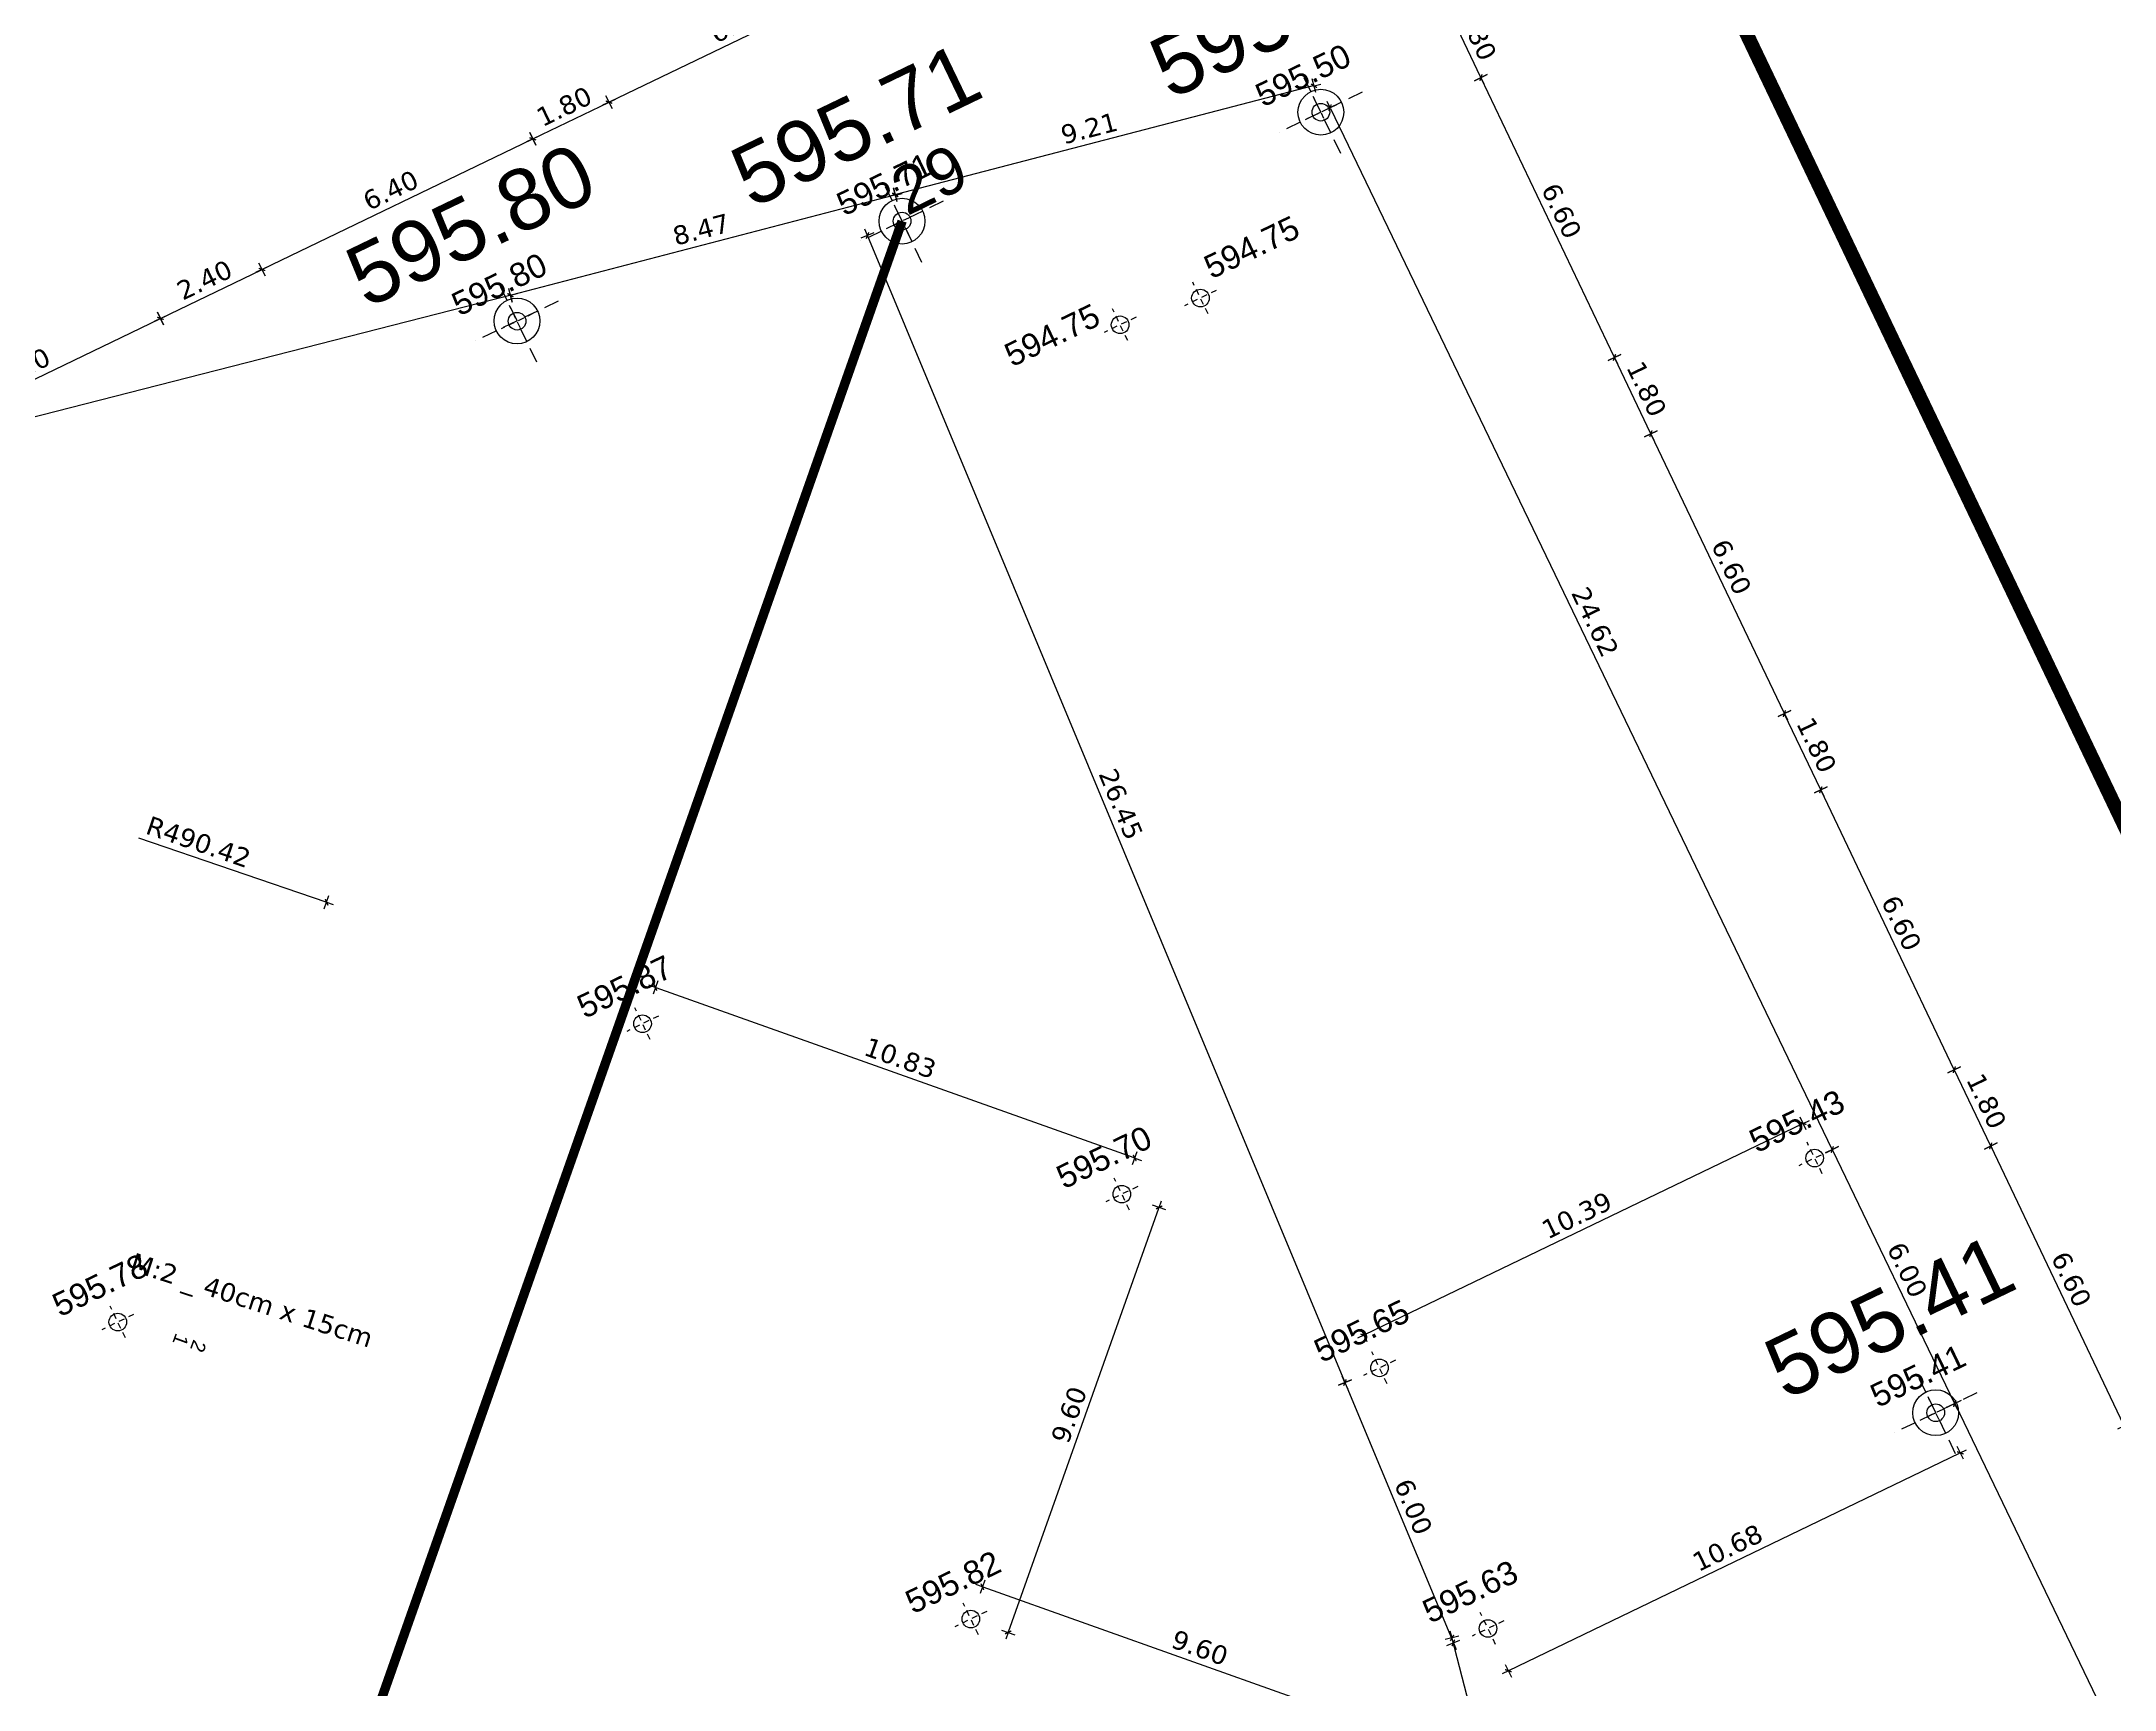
# Model space of a CAD drawing. Header units: metres. Extents: x 679716 to 681053, y 2749449 to 2750332.
# Drawn here: x 680505.46 to 680549.6, y 2750129.04 to 2750164.12 of the extents above; entities that cross this region are included whole.
import ezdxf
from ezdxf.enums import TextEntityAlignment as Align

# ---------------------------------------------------------------- set-up
doc = ezdxf.new("R2010")
doc.units = ezdxf.units.M
doc.header["$PDSIZE"] = -1
doc.linetypes.add('DASHEDX2', pattern=[1.5, 1, -0.5])
for name, color, linetype in [('01-TX-Guideline Altimetry 1000', 32, 'Continuous'), ('01-TX-Length Dimensions 250', 80, 'Continuous'), ('01-TX-Level Main Dimensions 250', 152, 'Continuous'), ('01-TX-Level Secondary Dimensions 250', 10, 'Continuous'), ('01-TX-Main Dimensions 250', 150, 'Continuous'), ('01-TX-Slopes__', 140, 'Continuous')]:
    doc.layers.add(name, color=color, linetype=linetype)
doc.layers.add('02-L-Guideline Axis', color=34, linetype='DASHEDX2', lineweight=50, true_color=0xa55200)
doc.layers.add('02-L-Main Axis', color=244, linetype='DASHEDX2', lineweight=50, true_color=0xa50029)
doc.layers.add('02-L-Main Axis POINTS', color=242, linetype='DASHEDX2', lineweight=50)
doc.styles.add('E100', font='verdana.ttf', dxfattribs={"height": 0.4})
doc.styles.add('E200', font='verdana.ttf', dxfattribs={"height": 1})
doc.styles.get("Standard").update_dxf_attribs({"font": 'arial.ttf'})
doc.dimstyles.new('E250', dxfattribs={"dimscale": 0.03, "dimtxt": 0.4, "dimasz": 0.5, "dimexe": 0.1, "dimexo": 1, "dimgap": 4, "dimtad": 1, "dimzin": 0, "dimdsep": 46, "dimtxsty": 'E100', "dimblk1": 'LINCOT200', "dimblk2": 'LINCOT200', "dimsah": 1, "dimcen": 0.1, "dimdle": 0.1, "dimse1": 1, "dimse2": 1, "dimclrt": 256, "dimadec": 0, "dimazin": 0, "dimtfac": 0.015385, "dimtofl": 0, "dimtmove": 0, "dimatfit": 3, "dimldrblk": 'LINCOT200', "dimfxl": 1, "dimtolj": 1, "dimtzin": 0, "dimarcsym": 0})

# ---------------------------------------------------------------- blocks, each defined once
blk = doc.blocks.new('LINCOT200')
for p, q in [((0, -10), (0, 10)), ((0, 0), (10, 0))]:
    blk.add_line(p, q)
at = {"const_width": 1.88}
blk.add_lwpolyline([(3.5, -3.5), (-3.5, 3.5)], dxfattribs=at)
blk = doc.blocks.new('*D29')
at = {"layer": '01-TX-Length Dimensions 250', "color": 0, "lineweight": -2, "transparency": 16777216}
blk.add_line((680532.545, 2750163.177), (680523.658, 2750160.866), dxfattribs=at)
at = {"layer": '01-TX-Length Dimensions 250', "color": 0, "lineweight": -2, "transparency": 16777216, "xscale": 0.015, "yscale": 0.015, "zscale": 0.015}
for p, rotation in [((680532.56, 2750163.181), 14.57405097401144), ((680523.643, 2750160.863), 194.5740509740114)]:
    blk.add_blockref('LINCOT200', p, dxfattribs=dict(at, rotation=rotation))
at = {"layer": '01-TX-Length Dimensions 250', "transparency": 16777216, "insert": (680527.773, 2750162.275), "char_height": 0.4, "attachment_point": 5, "rotation": 14.5741, "style": 'E100'}
blk.add_mtext('\\A1;9.21', dxfattribs=at)
blk = doc.blocks.new('*D31')
at = {"layer": '01-TX-Length Dimensions 250', "color": 0, "lineweight": -2, "transparency": 16777216}
blk.add_line((680548.764, 2750079.121), (680535.502, 2750130.129), dxfattribs=at)
at = {"layer": '01-TX-Length Dimensions 250', "color": 0, "lineweight": -2, "transparency": 16777216, "xscale": 0.015, "yscale": 0.015, "zscale": 0.015}
for p, rotation in [((680535.499, 2750130.143), 104.5742527197565), ((680548.768, 2750079.107), 284.5742527197565)]:
    blk.add_blockref('LINCOT200', p, dxfattribs=dict(at, rotation=rotation))
at = {"layer": '01-TX-Length Dimensions 250', "transparency": 16777216, "insert": (680542.451, 2750104.708), "char_height": 0.4, "attachment_point": 5, "rotation": 284.5743, "style": 'E100'}
blk.add_mtext('\\A1;52.73', dxfattribs=at)
blk = doc.blocks.new('*D32')
at = {"layer": '01-TX-Length Dimensions 250', "color": 0, "lineweight": -2, "transparency": 16777216}
blk.add_line((680533.213, 2750135.592), (680523.057, 2750159.98), dxfattribs=at)
at = {"layer": '01-TX-Length Dimensions 250', "color": 0, "lineweight": -2, "transparency": 16777216, "xscale": 0.015, "yscale": 0.015, "zscale": 0.015}
for p, rotation in [((680523.052, 2750159.994), 112.607400717536), ((680533.219, 2750135.578), 292.607400717536)]:
    blk.add_blockref('LINCOT200', p, dxfattribs=dict(at, rotation=rotation))
at = {"layer": '01-TX-Length Dimensions 250', "transparency": 16777216, "insert": (680528.448, 2750147.89), "char_height": 0.4, "attachment_point": 5, "rotation": 292.6074, "style": 'E100'}
blk.add_mtext('\\A1;26.45', dxfattribs=at)
blk = doc.blocks.new('*D43')
at = {"layer": '01-TX-Length Dimensions 250', "color": 0, "lineweight": -2, "transparency": 16777216}
blk.add_line((680523.631, 2750160.851), (680515.463, 2750158.727), dxfattribs=at)
at = {"layer": '01-TX-Length Dimensions 250', "color": 0, "lineweight": -2, "transparency": 16777216, "xscale": 0.015, "yscale": 0.015, "zscale": 0.015}
for p, rotation in [((680523.645, 2750160.854), 14.57419100283318), ((680515.448, 2750158.723), 194.5741910028331)]:
    blk.add_blockref('LINCOT200', p, dxfattribs=dict(at, rotation=rotation))
at = {"layer": '01-TX-Length Dimensions 250', "transparency": 16777216, "insert": (680519.511, 2750160.12), "char_height": 0.4, "attachment_point": 5, "rotation": 14.5742, "style": 'E100'}
blk.add_mtext('\\A1;8.47', dxfattribs=at)
blk = doc.blocks.new('*D44')
at = {"layer": '01-TX-Length Dimensions 250', "color": 0, "lineweight": -2, "transparency": 16777216}
blk.add_line((680515.436, 2750158.72), (680432.248, 2750137.44), dxfattribs=at)
at = {"layer": '01-TX-Length Dimensions 250', "color": 0, "lineweight": -2, "transparency": 16777216, "xscale": 0.015, "yscale": 0.015, "zscale": 0.015}
for p, rotation in [((680515.45, 2750158.724), 14.3490057986406), ((680432.233, 2750137.436), 194.3490057986405)]:
    blk.add_blockref('LINCOT200', p, dxfattribs=dict(at, rotation=rotation))
at = {"layer": '01-TX-Length Dimensions 250', "transparency": 16777216, "insert": (680473.76, 2750148.399), "char_height": 0.4, "attachment_point": 5, "rotation": 14.349, "style": 'E100'}
blk.add_mtext('\\A1;85.90', dxfattribs=at)
blk = doc.blocks.new('Cotes Altimetriques')
at = {"linetype": 'DASHEDX2', "ltscale": 0.5}
for points in [[(0, -1.5), (0, 1.5)], [(1.5, 0), (-1.5, 0)]]:
    blk.add_lwpolyline(points, dxfattribs=at)
blk.add_circle((0, 0), 0.75)
at = {"ltscale": 0.3}
blk.add_attdef('COTES', text='', height=2, dxfattribs=at).set_placement((0, 3.5), align=Align.MIDDLE)
blk = doc.blocks.new('*D186')
at = {"layer": '01-TX-Length Dimensions 250', "color": 0, "lineweight": -2, "transparency": 16777216}
blk.add_line((680543.601, 2750140.522), (680546.192, 2750135.143), dxfattribs=at)
at = {"layer": '01-TX-Length Dimensions 250', "color": 0, "lineweight": -2, "transparency": 16777216, "xscale": 0.015, "yscale": 0.015, "zscale": 0.015}
for p, rotation in [((680543.594, 2750140.536), 115.724979740516), ((680546.199, 2750135.13), 295.724979740516)]:
    blk.add_blockref('LINCOT200', p, dxfattribs=dict(at, rotation=rotation))
at = {"layer": '01-TX-Length Dimensions 250', "transparency": 16777216, "insert": (680545.192, 2750137.975), "char_height": 0.4, "attachment_point": 5, "rotation": 295.725, "style": 'E100'}
blk.add_mtext('\\A1;6.00', dxfattribs=at)
blk = doc.blocks.new('*D187')
at = {"layer": '01-TX-Length Dimensions 250', "color": 0, "lineweight": -2, "transparency": 16777216}
blk.add_line((680546.211, 2750135.119), (680570.331, 2750085.077), dxfattribs=at)
at = {"layer": '01-TX-Length Dimensions 250', "color": 0, "lineweight": -2, "transparency": 16777216, "xscale": 0.015, "yscale": 0.015, "zscale": 0.015}
for p, rotation in [((680546.204, 2750135.133), 115.7337095455397), ((680570.337, 2750085.063), 295.7337095455398)]:
    blk.add_blockref('LINCOT200', p, dxfattribs=dict(at, rotation=rotation))
at = {"layer": '01-TX-Length Dimensions 250', "transparency": 16777216, "insert": (680558.567, 2750110.241), "char_height": 0.4, "attachment_point": 5, "rotation": 295.7337, "style": 'E100'}
blk.add_mtext('\\A1;55.58', dxfattribs=at)
blk = doc.blocks.new('*D189')
at = {"layer": '01-TX-Length Dimensions 250', "color": 0, "lineweight": -2, "transparency": 16777216}
blk.add_line((680533.225, 2750135.564), (680535.521, 2750130.049), dxfattribs=at)
at = {"layer": '01-TX-Length Dimensions 250', "color": 0, "lineweight": -2, "transparency": 16777216, "xscale": 0.015, "yscale": 0.015, "zscale": 0.015}
for p, rotation in [((680533.219, 2750135.578), 112.6074007212876), ((680535.527, 2750130.035), 292.6074007212876)]:
    blk.add_blockref('LINCOT200', p, dxfattribs=dict(at, rotation=rotation))
at = {"layer": '01-TX-Length Dimensions 250', "transparency": 16777216, "insert": (680534.676, 2750132.933), "char_height": 0.4, "attachment_point": 5, "rotation": 292.6074, "style": 'E100'}
blk.add_mtext('\\A1;6.00', dxfattribs=at)
blk = doc.blocks.new('*D377')
at = {"layer": '01-TX-Length Dimensions 250', "color": 0, "lineweight": -2, "transparency": 16777216}
blk.add_line((680532.91, 2750162.701), (680543.587, 2750140.549), dxfattribs=at)
at = {"layer": '01-TX-Length Dimensions 250', "color": 0, "lineweight": -2, "transparency": 16777216, "xscale": 0.015, "yscale": 0.015, "zscale": 0.015}
for p, rotation in [((680532.903, 2750162.714), 115.7358283441905), ((680543.594, 2750140.536), 295.7358283441906)]:
    blk.add_blockref('LINCOT200', p, dxfattribs=dict(at, rotation=rotation))
at = {"layer": '01-TX-Length Dimensions 250', "transparency": 16777216, "insert": (680538.544, 2750151.768), "char_height": 0.4, "attachment_point": 5, "rotation": 295.7358, "style": 'E100'}
blk.add_mtext('\\A1;24.62', dxfattribs=at)
blk = doc.blocks.new('*U969')
at = {"linetype": 'DASHEDX2', "ltscale": 0.5}
for points in [[(1.5, 0), (-1.5, 0)], [(0, -1.5), (0, 1.5)]]:
    blk.add_lwpolyline(points, dxfattribs=at)
blk.add_circle((0, 0), 0.75)
at = {"ltscale": 0.3}
blk.add_attdef('COTES', text='', height=2, dxfattribs=at).set_placement((5.81, 2.02), align=Align.MIDDLE)
blk = doc.blocks.new('*U968')
at = {"linetype": 'DASHEDX2', "ltscale": 0.5}
for points in [[(1.5, 0), (-1.5, 0)], [(0, -1.5), (0, 1.5)]]:
    blk.add_lwpolyline(points, dxfattribs=at)
blk.add_circle((0, 0), 0.75)
at = {"ltscale": 0.3}
blk.add_attdef('COTES', text='', height=2, dxfattribs=at).set_placement((-5.6, 1.73), align=Align.MIDDLE)
blk = doc.blocks.new('*D1533')
at = {"layer": '01-TX-Length Dimensions 250', "color": 0, "lineweight": -2, "transparency": 16777216}
blk.add_line((680549.805, 2750134.67), (680546.975, 2750140.599), dxfattribs=at)
at = {"layer": '01-TX-Length Dimensions 250', "color": 0, "lineweight": -2, "transparency": 16777216, "xscale": 0.015, "yscale": 0.015, "zscale": 0.015}
for p, rotation in [((680546.968, 2750140.613), 115.5122842100075), ((680549.811, 2750134.656), 295.5122842100076)]:
    blk.add_blockref('LINCOT200', p, dxfattribs=dict(at, rotation=rotation))
at = {"layer": '01-TX-Length Dimensions 250', "transparency": 16777216, "insert": (680548.686, 2750137.776), "char_height": 0.4, "attachment_point": 5, "rotation": 295.5123, "style": 'E100'}
blk.add_mtext('\\A1;6.60', dxfattribs=at)
blk = doc.blocks.new('*D1534')
at = {"layer": '01-TX-Length Dimensions 250', "color": 0, "lineweight": -2, "transparency": 16777216}
blk.add_line((680546.962, 2750140.626), (680546.2, 2750142.224), dxfattribs=at)
at = {"layer": '01-TX-Length Dimensions 250', "color": 0, "lineweight": -2, "transparency": 16777216, "xscale": 0.015, "yscale": 0.015, "zscale": 0.015}
for p, rotation in [((680546.193, 2750142.237), 115.5122842100075), ((680546.968, 2750140.613), 295.5122842100076)]:
    blk.add_blockref('LINCOT200', p, dxfattribs=dict(at, rotation=rotation))
at = {"layer": '01-TX-Length Dimensions 250', "transparency": 16777216, "insert": (680546.878, 2750141.567), "char_height": 0.4, "attachment_point": 5, "rotation": 295.5123, "style": 'E100'}
blk.add_mtext('\\A1;1.80', dxfattribs=at)
blk = doc.blocks.new('*D1535')
at = {"layer": '01-TX-Length Dimensions 250', "color": 0, "lineweight": -2, "transparency": 16777216}
blk.add_line((680546.186, 2750142.251), (680543.357, 2750148.18), dxfattribs=at)
at = {"layer": '01-TX-Length Dimensions 250', "color": 0, "lineweight": -2, "transparency": 16777216, "xscale": 0.015, "yscale": 0.015, "zscale": 0.015}
for p, rotation in [((680543.35, 2750148.194), 115.5122842100075), ((680546.193, 2750142.237), 295.5122842100076)]:
    blk.add_blockref('LINCOT200', p, dxfattribs=dict(at, rotation=rotation))
at = {"layer": '01-TX-Length Dimensions 250', "transparency": 16777216, "insert": (680545.068, 2750145.357), "char_height": 0.4, "attachment_point": 5, "rotation": 295.5123, "style": 'E100'}
blk.add_mtext('\\A1;6.60', dxfattribs=at)
blk = doc.blocks.new('*D1536')
at = {"layer": '01-TX-Length Dimensions 250', "color": 0, "lineweight": -2, "transparency": 16777216}
blk.add_line((680543.344, 2750148.207), (680542.581, 2750149.805), dxfattribs=at)
at = {"layer": '01-TX-Length Dimensions 250', "color": 0, "lineweight": -2, "transparency": 16777216, "xscale": 0.015, "yscale": 0.015, "zscale": 0.015}
for p, rotation in [((680542.575, 2750149.818), 115.5122842100075), ((680543.35, 2750148.194), 295.5122842100076)]:
    blk.add_blockref('LINCOT200', p, dxfattribs=dict(at, rotation=rotation))
at = {"layer": '01-TX-Length Dimensions 250', "transparency": 16777216, "insert": (680543.26, 2750149.148), "char_height": 0.4, "attachment_point": 5, "rotation": 295.5123, "style": 'E100'}
blk.add_mtext('\\A1;1.80', dxfattribs=at)
blk = doc.blocks.new('*D1537')
at = {"layer": '01-TX-Length Dimensions 250', "color": 0, "lineweight": -2, "transparency": 16777216}
blk.add_line((680542.568, 2750149.831), (680539.738, 2750155.761), dxfattribs=at)
at = {"layer": '01-TX-Length Dimensions 250', "color": 0, "lineweight": -2, "transparency": 16777216, "xscale": 0.015, "yscale": 0.015, "zscale": 0.015}
for p, rotation in [((680539.732, 2750155.775), 115.5122842100075), ((680542.575, 2750149.818), 295.5122842100076)]:
    blk.add_blockref('LINCOT200', p, dxfattribs=dict(at, rotation=rotation))
at = {"layer": '01-TX-Length Dimensions 250', "transparency": 16777216, "insert": (680541.449, 2750152.938), "char_height": 0.4, "attachment_point": 5, "rotation": 295.5123, "style": 'E100'}
blk.add_mtext('\\A1;6.60', dxfattribs=at)
blk = doc.blocks.new('*D1538')
at = {"layer": '01-TX-Length Dimensions 250', "color": 0, "lineweight": -2, "transparency": 16777216}
blk.add_line((680539.726, 2750155.788), (680538.963, 2750157.385), dxfattribs=at)
at = {"layer": '01-TX-Length Dimensions 250', "color": 0, "lineweight": -2, "transparency": 16777216, "xscale": 0.015, "yscale": 0.015, "zscale": 0.015}
for p, rotation in [((680538.957, 2750157.399), 115.5122842100075), ((680539.732, 2750155.775), 295.5122842100076)]:
    blk.add_blockref('LINCOT200', p, dxfattribs=dict(at, rotation=rotation))
at = {"layer": '01-TX-Length Dimensions 250', "transparency": 16777216, "insert": (680539.641, 2750156.728), "char_height": 0.4, "attachment_point": 5, "rotation": 295.5123, "style": 'E100'}
blk.add_mtext('\\A1;1.80', dxfattribs=at)
blk = doc.blocks.new('*D1539')
at = {"layer": '01-TX-Length Dimensions 250', "color": 0, "lineweight": -2, "transparency": 16777216}
blk.add_line((680538.95, 2750157.412), (680536.12, 2750163.342), dxfattribs=at)
at = {"layer": '01-TX-Length Dimensions 250', "color": 0, "lineweight": -2, "transparency": 16777216, "xscale": 0.015, "yscale": 0.015, "zscale": 0.015}
for p, rotation in [((680536.114, 2750163.355), 115.5122842100075), ((680538.956, 2750157.399), 295.5122842100076)]:
    blk.add_blockref('LINCOT200', p, dxfattribs=dict(at, rotation=rotation))
at = {"layer": '01-TX-Length Dimensions 250', "transparency": 16777216, "insert": (680537.831, 2750160.518), "char_height": 0.4, "attachment_point": 5, "rotation": 295.5123, "style": 'E100'}
blk.add_mtext('\\A1;6.60', dxfattribs=at)
blk = doc.blocks.new('*D1540')
at = {"layer": '01-TX-Length Dimensions 250', "color": 0, "lineweight": -2, "transparency": 16777216}
blk.add_line((680536.107, 2750163.369), (680535.345, 2750164.966), dxfattribs=at)
at = {"layer": '01-TX-Length Dimensions 250', "color": 0, "lineweight": -2, "transparency": 16777216, "xscale": 0.015, "yscale": 0.015, "zscale": 0.015}
for p, rotation in [((680535.339, 2750164.98), 115.5122842100075), ((680536.114, 2750163.355), 295.5122842100076)]:
    blk.add_blockref('LINCOT200', p, dxfattribs=dict(at, rotation=rotation))
at = {"layer": '01-TX-Length Dimensions 250', "transparency": 16777216, "insert": (680536.023, 2750164.309), "char_height": 0.4, "attachment_point": 5, "rotation": 295.5123, "style": 'E100'}
blk.add_mtext('\\A1;1.80', dxfattribs=at)
blk = doc.blocks.new('*D1614')
at = {"layer": '01-TX-Length Dimensions 250', "color": 0, "lineweight": -2, "transparency": 16777216}
blk.add_line((680502.427, 2750155.545), (680507.985, 2750158.224), dxfattribs=at)
at = {"layer": '01-TX-Length Dimensions 250', "color": 0, "lineweight": -2, "transparency": 16777216, "xscale": 0.015, "yscale": 0.015, "zscale": 0.015}
for p, rotation in [((680507.998, 2750158.23), 25.73365995811271), ((680502.413, 2750155.538), 205.7336599581127)]:
    blk.add_blockref('LINCOT200', p, dxfattribs=dict(at, rotation=rotation))
at = {"layer": '01-TX-Length Dimensions 250', "transparency": 16777216, "insert": (680505.063, 2750157.18), "char_height": 0.4, "attachment_point": 5, "rotation": 25.7337, "style": 'E100'}
blk.add_mtext('\\A1;6.20', dxfattribs=at)
blk = doc.blocks.new('*D1615')
at = {"layer": '01-TX-Length Dimensions 250', "color": 0, "lineweight": -2, "transparency": 16777216}
blk.add_line((680508.012, 2750158.237), (680510.147, 2750159.266), dxfattribs=at)
at = {"layer": '01-TX-Length Dimensions 250', "color": 0, "lineweight": -2, "transparency": 16777216, "xscale": 0.015, "yscale": 0.015, "zscale": 0.015}
for p, rotation in [((680510.16, 2750159.272), 25.73365995811271), ((680507.998, 2750158.23), 205.7336599581127)]:
    blk.add_blockref('LINCOT200', p, dxfattribs=dict(at, rotation=rotation))
at = {"layer": '01-TX-Length Dimensions 250', "transparency": 16777216, "insert": (680508.937, 2750159.047), "char_height": 0.4, "attachment_point": 5, "rotation": 25.7337, "style": 'E100'}
blk.add_mtext('\\A1;2.40', dxfattribs=at)
blk = doc.blocks.new('*D1616')
at = {"layer": '01-TX-Length Dimensions 250', "color": 0, "lineweight": -2, "transparency": 16777216}
blk.add_line((680510.174, 2750159.279), (680515.914, 2750162.045), dxfattribs=at)
at = {"layer": '01-TX-Length Dimensions 250', "color": 0, "lineweight": -2, "transparency": 16777216, "xscale": 0.015, "yscale": 0.015, "zscale": 0.015}
for p, rotation in [((680515.927, 2750162.052), 25.73365995811271), ((680510.16, 2750159.272), 205.7336599581127)]:
    blk.add_blockref('LINCOT200', p, dxfattribs=dict(at, rotation=rotation))
at = {"layer": '01-TX-Length Dimensions 250', "transparency": 16777216, "insert": (680512.901, 2750160.958), "char_height": 0.4, "attachment_point": 5, "rotation": 25.7337, "style": 'E100'}
blk.add_mtext('\\A1;6.40', dxfattribs=at)
blk = doc.blocks.new('*D1617')
at = {"layer": '01-TX-Length Dimensions 250', "color": 0, "lineweight": -2, "transparency": 16777216}
blk.add_line((680515.941, 2750162.059), (680517.535, 2750162.827), dxfattribs=at)
at = {"layer": '01-TX-Length Dimensions 250', "color": 0, "lineweight": -2, "transparency": 16777216, "xscale": 0.015, "yscale": 0.015, "zscale": 0.015}
for p, rotation in [((680517.549, 2750162.834), 25.73365995811271), ((680515.927, 2750162.052), 205.7336599581127)]:
    blk.add_blockref('LINCOT200', p, dxfattribs=dict(at, rotation=rotation))
at = {"layer": '01-TX-Length Dimensions 250', "transparency": 16777216, "insert": (680516.595, 2750162.739), "char_height": 0.4, "attachment_point": 5, "rotation": 25.7337, "style": 'E100'}
blk.add_mtext('\\A1;1.80', dxfattribs=at)
blk = doc.blocks.new('*D1618')
at = {"layer": '01-TX-Length Dimensions 250', "color": 0, "lineweight": -2, "transparency": 16777216}
blk.add_line((680517.562, 2750162.84), (680523.302, 2750165.607), dxfattribs=at)
at = {"layer": '01-TX-Length Dimensions 250', "color": 0, "lineweight": -2, "transparency": 16777216, "xscale": 0.015, "yscale": 0.015, "zscale": 0.015}
for p, rotation in [((680523.316, 2750165.613), 25.73365995811271), ((680517.549, 2750162.833), 205.7336599581127)]:
    blk.add_blockref('LINCOT200', p, dxfattribs=dict(at, rotation=rotation))
at = {"layer": '01-TX-Length Dimensions 250', "transparency": 16777216, "insert": (680520.29, 2750164.519), "char_height": 0.4, "attachment_point": 5, "rotation": 25.7337, "style": 'E100'}
blk.add_mtext('\\A1;6.40', dxfattribs=at)
blk = doc.blocks.new('Main Axes points')
at = {"layer": '02-L-Main Axis POINTS'}
blk.add_point((680523.789, 2750160.301), dxfattribs=at)
blk.add_text('29', height=1, rotation=26, dxfattribs=at).set_placement((680523.889, 2750160.401))
blk = doc.blocks.new('*D1722')
at = {"layer": '01-TX-Length Dimensions 250', "color": 0, "lineweight": -2, "transparency": 16777216}
blk.add_line((680507.529, 2750147.175), (680511.522, 2750145.807), dxfattribs=at)
at = {"layer": '01-TX-Length Dimensions 250', "color": 0, "lineweight": -2, "transparency": 16777216, "xscale": 0.015, "yscale": 0.015, "zscale": 0.015, "rotation": 341.0809821728138}
blk.add_blockref('LINCOT200', (680511.536, 2750145.802), dxfattribs=at)
at = {"layer": '01-TX-Length Dimensions 250', "transparency": 16777216, "insert": (680508.809, 2750147.083), "char_height": 0.4, "attachment_point": 5, "rotation": 341.081, "style": 'E100'}
blk.add_mtext('\\A1;R490.42', dxfattribs=at)
blk = doc.blocks.new('*D1745')
at = {"layer": '01-TX-Length Dimensions 250', "color": 0, "lineweight": -2, "transparency": 16777216}
blk.add_line((680536.711, 2750129.449), (680546.307, 2750134.074), dxfattribs=at)
at = {"layer": '01-TX-Length Dimensions 250', "color": 0, "lineweight": -2, "transparency": 16777216, "xscale": 0.015, "yscale": 0.015, "zscale": 0.015}
for p, rotation in [((680546.321, 2750134.081), 25.73363010701588), ((680536.698, 2750129.443), 205.7336301070159)]:
    blk.add_blockref('LINCOT200', p, dxfattribs=dict(at, rotation=rotation))
at = {"layer": '01-TX-Length Dimensions 250', "transparency": 16777216, "insert": (680541.366, 2750132.058), "char_height": 0.4, "attachment_point": 5, "rotation": 25.7336, "style": 'E100'}
blk.add_mtext('\\A1;10.68', dxfattribs=at)
blk = doc.blocks.new('*D1746')
at = {"layer": '01-TX-Length Dimensions 250', "color": 0, "lineweight": -2, "transparency": 16777216}
blk.add_line((680542.962, 2750141.088), (680533.633, 2750136.591), dxfattribs=at)
at = {"layer": '01-TX-Length Dimensions 250', "color": 0, "lineweight": -2, "transparency": 16777216, "xscale": 0.015, "yscale": 0.015, "zscale": 0.015}
for p, rotation in [((680542.975, 2750141.094), 25.73366105249818), ((680533.619, 2750136.585), 205.7336610524982)]:
    blk.add_blockref('LINCOT200', p, dxfattribs=dict(at, rotation=rotation))
at = {"layer": '01-TX-Length Dimensions 250', "transparency": 16777216, "insert": (680538.155, 2750139.135), "char_height": 0.4, "attachment_point": 5, "rotation": 25.7337, "style": 'E100'}
blk.add_mtext('\\A1;10.39', dxfattribs=at)
blk = doc.blocks.new('*D1775')
at = {"layer": '01-TX-Length Dimensions 250', "color": 0, "lineweight": -2, "transparency": 16777216}
blk.add_line((680526.052, 2750130.273), (680529.257, 2750139.29), dxfattribs=at)
at = {"layer": '01-TX-Length Dimensions 250', "color": 0, "lineweight": -2, "transparency": 16777216, "xscale": 0.015, "yscale": 0.015, "zscale": 0.015}
for p, rotation in [((680529.262, 2750139.305), 70.43133002808875), ((680526.047, 2750130.259), 250.4313300280887)]:
    blk.add_blockref('LINCOT200', p, dxfattribs=dict(at, rotation=rotation))
at = {"layer": '01-TX-Length Dimensions 250', "transparency": 16777216, "insert": (680527.345, 2750134.892), "char_height": 0.4, "attachment_point": 5, "rotation": 70.4313, "style": 'E100'}
blk.add_mtext('\\A1;9.60', dxfattribs=at)
blk = doc.blocks.new('*D1776')
at = {"layer": '01-TX-Length Dimensions 250', "color": 0, "lineweight": -2, "transparency": 16777216}
blk.add_line((680528.729, 2750140.362), (680518.551, 2750143.982), dxfattribs=at)
at = {"layer": '01-TX-Length Dimensions 250', "color": 0, "lineweight": -2, "transparency": 16777216, "xscale": 0.015, "yscale": 0.015, "zscale": 0.015}
for p, rotation in [((680518.537, 2750143.987), 160.4235404416559), ((680528.743, 2750140.357), 340.4235404416559)]:
    blk.add_blockref('LINCOT200', p, dxfattribs=dict(at, rotation=rotation))
at = {"layer": '01-TX-Length Dimensions 250', "transparency": 16777216, "insert": (680523.75, 2750142.482), "char_height": 0.4, "attachment_point": 5, "rotation": 340.4235, "style": 'E100'}
blk.add_mtext('\\A1;10.83', dxfattribs=at)
blk = doc.blocks.new('*D1777')
at = {"layer": '01-TX-Length Dimensions 250', "color": 0, "lineweight": -2, "transparency": 16777216}
blk.add_line((680534.527, 2750128.018), (680525.513, 2750131.225), dxfattribs=at)
at = {"layer": '01-TX-Length Dimensions 250', "color": 0, "lineweight": -2, "transparency": 16777216, "xscale": 0.015, "yscale": 0.015, "zscale": 0.015}
for p, rotation in [((680525.499, 2750131.23), 160.417032973061), ((680534.541, 2750128.013), 340.417032973061)]:
    blk.add_blockref('LINCOT200', p, dxfattribs=dict(at, rotation=rotation))
at = {"layer": '01-TX-Length Dimensions 250', "transparency": 16777216, "insert": (680530.13, 2750129.93), "char_height": 0.4, "attachment_point": 5, "rotation": 340.417, "style": 'E100'}
blk.add_mtext('\\A1;9.60', dxfattribs=at)

msp = doc.modelspace()

# ---------------------------------------------------------------- linework, layer by layer
at = {"layer": '02-L-Guideline Axis', "const_width": 0.3}
msp.add_lwpolyline([(680528.199, 2750192.726), (680623.385, 2749993.274)], dxfattribs=at)
at = {"layer": '02-L-Main Axis', "const_width": 0.2, "flags": 128}
msp.add_lwpolyline([(680523.789, 2750160.301, -0.066276), (680469.566, 2750041.138, -0.060094), (680464.898, 2750035.429, -0.065964)], format="xyb", dxfattribs=at)

# ---------------------------------------------------------------- block references
at = {"layer": '01-TX-Guideline Altimetry 1000', "ltscale": 0.3, "xscale": 0.65, "yscale": 0.65, "zscale": 0.65, "rotation": 25.73366104797413}
for p, values in [((680532.706, 2750162.619), {'COTES': '595.50'}), ((680523.789, 2750160.301), {'COTES': '595.71'}), ((680515.59, 2750158.175), {'COTES': '595.80'}), ((680545.798, 2750134.935), {'COTES': '595.41'})]:
    msp.add_blockref('Cotes Altimetriques', p, dxfattribs=at).add_auto_attribs(values)
at = {"layer": '01-TX-Level Main Dimensions 250', "ltscale": 0.3, "xscale": 0.25, "yscale": 0.25, "zscale": 0.25, "rotation": 25.73366104797413}
msp.add_blockref('Cotes Altimetriques', (680532.706, 2750162.619), dxfattribs=at).add_auto_attribs({'COTES': '595.50'})
at = {"layer": '01-TX-Level Secondary Dimensions 250', "ltscale": 0.3, "xscale": 0.25, "yscale": 0.25, "zscale": 0.25, "rotation": 25.73366104797413}
for name, p, values in [('Cotes Altimetriques', (680523.789, 2750160.301), {'COTES': '595.71'}), ('*U969', (680530.142, 2750158.663), {'COTES': '594.75'}), ('Cotes Altimetriques', (680515.592, 2750158.17), {'COTES': '595.80'}), ('*U968', (680528.432, 2750158.094), {'COTES': '594.75'}), ('Cotes Altimetriques', (680518.263, 2750143.216), {'COTES': '595.87'}), ('Cotes Altimetriques', (680543.22, 2750140.356), {'COTES': '595.43'}), ('Cotes Altimetriques', (680528.468, 2750139.588), {'COTES': '595.70'}), ('Cotes Altimetriques', (680507.09, 2750136.865), {'COTES': '595.78'}), ('Cotes Altimetriques', (680533.954, 2750135.89), {'COTES': '595.65'}), ('Cotes Altimetriques', (680545.798, 2750134.935), {'COTES': '595.41'}), ('Cotes Altimetriques', (680525.253, 2750130.543), {'COTES': '595.82'}), ('Cotes Altimetriques', (680536.264, 2750130.342), {'COTES': '595.63'})]:
    msp.add_blockref(name, p, dxfattribs=at).add_auto_attribs(values)
at = {"layer": '02-L-Main Axis POINTS'}
msp.add_blockref('Main Axes points', (0, 0), dxfattribs=at)

# ---------------------------------------------------------------- texts
at = {"layer": '01-TX-Main Dimensions 250', "ltscale": 0.3, "insert": (680507.449, 2750138.35), "char_height": 0.4, "width": 7.92664, "attachment_point": 1, "rotation": 342.084, "style": 'E200'}
msp.add_mtext('M:2 _ 40cm x 15cm', dxfattribs=at)
at = {"layer": '01-TX-Slopes__', "char_height": 0.3, "attachment_point": 1, "rotation": 249.8359}
for s, insert in [('1', (680508.611, 2750136.542)), ('2', (680508.986, 2750136.405))]:
    msp.add_mtext_dynamic_manual_height_columns(s, width=0.90973, gutter_width=6.25, heights=[0], dxfattribs=dict(at, insert=insert))

# ---------------------------------------------------------------- dimensions: what is measured, and where the dimension line sits
at = {"layer": '01-TX-Length Dimensions 250'}
dim = msp.add_radius_dim(center=(680047.614, 2750304.81), mpoint=(680511.536, 2750145.802), dimstyle='E250', dxfattribs=at)
dim.commit()
dim.dimension.update_dxf_attribs({"geometry": '*D1722', "text_midpoint": (680508.703, 2750146.773), "dimtype": 164})
for base, p1, p2, angle, picture, middle in [((680523.316, 2750165.613), (680517.115, 2750163.734), (680522.882, 2750166.514), 25.7337, '*D1618', (680520.29, 2750164.519)), ((680535.339, 2750164.98), (680537.022, 2750163.789), (680536.24, 2750165.41), 295.5123, '*D1540', (680536.023, 2750164.309)), ((680517.549, 2750162.834), (680515.493, 2750162.953), (680517.115, 2750163.734), 25.7337, '*D1617', (680516.595, 2750162.739)), ((680536.114, 2750163.355), (680539.858, 2750157.829), (680537.022, 2750163.789), 295.5123, '*D1539', (680537.831, 2750160.518)), ((680515.927, 2750162.052), (680509.726, 2750160.173), (680515.493, 2750162.953), 25.7337, '*D1616', (680512.901, 2750160.958)), ((680510.16, 2750159.272), (680507.564, 2750159.131), (680509.726, 2750160.173), 25.7337, '*D1615', (680508.937, 2750159.047)), ((680507.998, 2750158.23), (680501.979, 2750156.439), (680507.564, 2750159.131), 25.7337, '*D1614', (680505.063, 2750157.18)), ((680538.957, 2750157.399), (680540.64, 2750156.208), (680539.859, 2750157.829), 295.5123, '*D1538', (680539.641, 2750156.728)), ((680539.732, 2750155.775), (680543.476, 2750150.248), (680540.64, 2750156.208), 295.5123, '*D1537', (680541.449, 2750152.938)), ((680542.575, 2750149.818), (680544.258, 2750148.627), (680543.477, 2750150.249), 295.5123, '*D1536', (680543.26, 2750149.148)), ((680543.35, 2750148.194), (680547.095, 2750142.667), (680544.258, 2750148.627), 295.5123, '*D1535', (680545.068, 2750145.357)), ((680546.193, 2750142.237), (680547.876, 2750141.046), (680547.095, 2750142.668), 295.5123, '*D1534', (680546.878, 2750141.567)), ((680546.968, 2750140.613), (680550.713, 2750135.087), (680547.876, 2750141.046), 295.5123, '*D1533', (680548.686, 2750137.776))]:
    dim = msp.add_linear_dim(base=base, p1=p1, p2=p2, angle=angle, dimstyle='E250', dxfattribs=at)
    dim.commit()
    dim.dimension.update_dxf_attribs({"geometry": picture, "text_midpoint": middle})
for base, p1, p2, angle, picture, middle in [((680523.643, 2750160.863), (680532.706, 2750162.619), (680523.789, 2750160.301), 194.5741, '*D29', (680527.855, 2750161.958)), ((680515.448, 2750158.723), (680523.789, 2750160.301), (680515.592, 2750158.17), 194.5742, '*D43', (680519.594, 2750159.801)), ((680523.052, 2750159.994), (680533.956, 2750135.885), (680523.789, 2750160.301), 112.6074, '*D32', (680528.144, 2750147.764))]:
    dim = msp.add_linear_dim(base=base, p1=p1, p2=p2, angle=angle, dimstyle='E250', dxfattribs=at)
    dim.commit()
    dim.dimension.update_dxf_attribs({"geometry": picture, "text_midpoint": middle, "dimtype": 161})
for p1, p2, distance, picture, middle in [((680531.978, 2750162.268), (680542.668, 2750140.09), 1.027, '*D377', (680538.544, 2750151.768)), ((680515.592, 2750158.17), (680432.375, 2750136.882), -0.572, '*D44', (680473.76, 2750148.399)), ((680528.469, 2750139.586), (680518.263, 2750143.216), -0.818, '*D1776', (680523.75, 2750142.482)), ((680543.31, 2750140.399), (680533.954, 2750135.89), -0.772, '*D1746', (680538.155, 2750139.135)), ((680542.668, 2750140.09), (680545.273, 2750134.684), 1.027, '*D186', (680545.192, 2750137.975)), ((680525.254, 2750130.541), (680528.469, 2750139.586), -0.842, '*D1775', (680527.345, 2750134.892)), ((680533.956, 2750135.885), (680536.264, 2750130.342), -0.799, '*D189', (680534.676, 2750132.933)), ((680545.273, 2750134.684), (680569.406, 2750084.614), 1.034, '*D187', (680558.567, 2750110.241)), ((680536.264, 2750130.342), (680545.887, 2750134.981), -0.999, '*D1745', (680541.366, 2750132.058)), ((680534.296, 2750127.324), (680525.254, 2750130.541), -0.731, '*D1777', (680530.13, 2750129.93)), ((680549.534, 2750079.306), (680536.264, 2750130.342), 0.791, '*D31', (680542.451, 2750104.708))]:
    dim = msp.add_aligned_dim(p1=p1, p2=p2, distance=distance, dimstyle='E250', dxfattribs=at)
    dim.commit()
    dim.dimension.update_dxf_attribs({"geometry": picture, "text_midpoint": middle})

doc.saveas('drawing.dxf')
